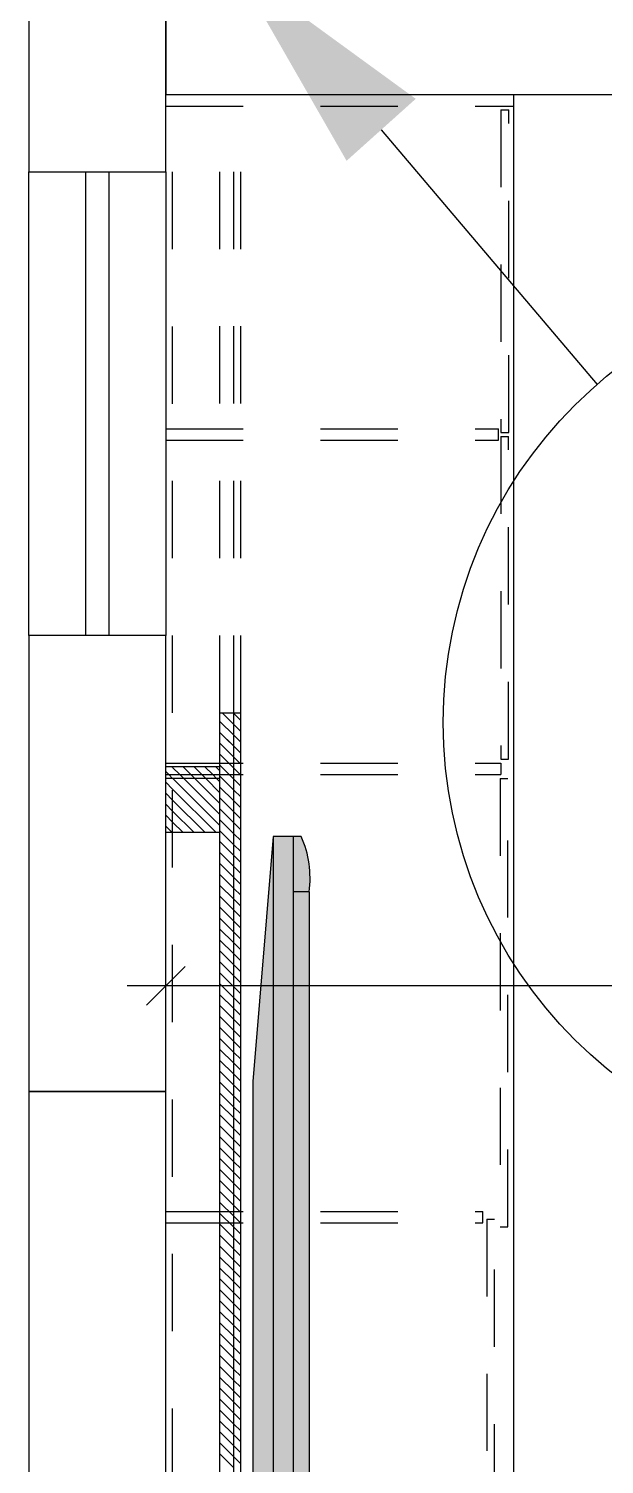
# Model space of a CAD drawing. Header units: millimetres. Extents: x 1573 to 2177, y 1587 to 1932.
# Drawn here: x 1780.804 to 1781.548, y 1895.735 to 1897.592 of the extents above; entities that cross this region are included whole.
import ezdxf

# ---------------------------------------------------------------- set-up
doc = ezdxf.new("R2010")
doc.units = ezdxf.units.MM
doc.header["$LTSCALE"] = 0.03
doc.linetypes.add('HIDDEN', pattern=[9.525, 6.35, -3.175])
doc.linetypes.add('HIDDEN2', pattern=[0.1875, 0.125, -0.0625])
doc.layers.add('-HIDRO', color=8, linetype='Continuous')
doc.layers.add('A-PEN-C', color=4, linetype='Continuous')

# ---------------------------------------------------------------- blocks, each defined once
blk = doc.blocks.new('TICK1')
for p, q in [((0, 1), (0, -1)), ((0.5, 0.5), (-0.5, -0.5)), ((-1, 0), (1, 0))]:
    blk.add_line(p, q)

msp = doc.modelspace()

# ---------------------------------------------------------------- hatches: boundary and pattern name
at = {"layer": '-HIDRO'}
h = msp.add_hatch(color=256, dxfattribs=at)
h.paths.add_polyline_path([(1781.0937, 1895.5839), (1781.0937, 1896.2304), (1781.1199, 1896.5471), (1781.1199, 1895.2672)])
h.paths.add_polyline_path([(1781.146, 1896.4755), (1781.146, 1896.5471), (1781.1563, 1896.5471, -0.139997), (1781.1665, 1896.4755)])
h.paths.add_polyline_path([(1781.146, 1895.3388), (1781.146, 1896.4755), (1781.1665, 1896.4755), (1781.1665, 1895.3388)])
h.paths.add_polyline_path([(1781.1563, 1895.2672), (1781.146, 1895.2672), (1781.146, 1895.3388), (1781.1665, 1895.3388, -0.139997)])
h.paths.add_polyline_path([(1781.1199, 1895.2672), (1781.1199, 1896.5471), (1781.146, 1896.5471), (1781.146, 1895.2672)])

# ---------------------------------------------------------------- linework, layer by layer
for p, q in [((1780.8041, 1897.9072), (1780.8041, 1897.4072)), ((1780.9811, 1897.4072), (1780.9811, 1897.9072)), ((1780.9811, 1897.6572), (1780.9811, 1897.5072)), ((1780.9811, 1897.5072), (1782.6312, 1897.5072)), ((1781.4311, 1894.7071), (1781.4311, 1897.5072)), ((1780.8041, 1896.8072), (1780.8041, 1897.4072)), ((1780.8041, 1897.4072), (1780.9811, 1897.4072)), ((1780.8776, 1897.4072), (1780.8776, 1896.8072)), ((1780.9076, 1897.4072), (1780.9076, 1896.8072)), ((1780.9811, 1897.4072), (1780.9811, 1896.8072)), ((1780.9811, 1896.8072), (1780.8041, 1896.8072)), ((1780.8041, 1896.8072), (1780.8041, 1896.2172)), ((1780.9811, 1896.2172), (1780.9811, 1896.8072)), ((1781.0511, 1896.7072), (1781.0781, 1896.7072)), ((1781.0511, 1894.3071), (1781.0511, 1896.7072)), ((1781.0691, 1896.6922), (1781.0541, 1896.7072)), ((1781.0691, 1896.7063), (1781.0683, 1896.7072)), ((1781.0691, 1894.3071), (1781.0691, 1896.7072)), ((1781.0781, 1896.6973), (1781.0691, 1896.7063)), ((1781.0781, 1894.3071), (1781.0781, 1896.7072)), ((1781.0691, 1896.6781), (1781.0511, 1896.6961)), ((1781.0781, 1896.6832), (1781.0691, 1896.6922)), ((1781.0691, 1896.6639), (1781.0511, 1896.6819)), ((1781.0558, 1896.663), (1781.0511, 1896.6678)), ((1781.0691, 1896.6498), (1781.0511, 1896.6678)), ((1781.0691, 1896.6639), (1781.0589, 1896.6741)), ((1781.0691, 1896.6781), (1781.0691, 1896.6781)), ((1781.0781, 1896.6691), (1781.0691, 1896.6781)), ((1781.0676, 1896.6372), (1781.0511, 1896.6536)), ((1781.0781, 1896.6549), (1781.0691, 1896.6639)), ((1781.0781, 1896.6408), (1781.0691, 1896.6498)), ((1781.0511, 1896.6372), (1780.9811, 1896.6372)), ((1781.0534, 1896.6372), (1781.0511, 1896.6395)), ((1781.0691, 1896.6215), (1781.0534, 1896.6372)), ((1781.0691, 1896.6356), (1781.0676, 1896.6372)), ((1781.0781, 1896.6266), (1781.0691, 1896.6356)), ((1781.0511, 1896.6222), (1780.9811, 1896.6222)), ((1781.0691, 1896.6073), (1781.0511, 1896.6253)), ((1781.0691, 1896.5932), (1781.0511, 1896.6112)), ((1781.0781, 1896.6125), (1781.0691, 1896.6215)), ((1781.0691, 1896.5791), (1781.0511, 1896.5971)), ((1781.0781, 1896.5983), (1781.0691, 1896.6073)), ((1781.0781, 1896.5842), (1781.0691, 1896.5932)), ((1781.0691, 1896.5649), (1781.0511, 1896.5829)), ((1781.0781, 1896.5701), (1781.0691, 1896.5791)), ((1781.0691, 1896.5508), (1781.0511, 1896.5688)), ((1781.0691, 1896.5366), (1781.0511, 1896.5546)), ((1781.0781, 1896.5559), (1781.0691, 1896.5649)), ((1781.0511, 1896.5522), (1780.9811, 1896.5522)), ((1781.0691, 1896.5225), (1781.0511, 1896.5405)), ((1781.0781, 1896.5418), (1781.0691, 1896.5508)), ((1781.0781, 1896.5276), (1781.0691, 1896.5366)), ((1781.1199, 1896.5471), (1781.0937, 1896.2304)), ((1781.146, 1896.5471), (1781.1199, 1896.5471)), ((1781.1199, 1896.5471), (1781.1199, 1895.2672)), ((1781.1563, 1896.5471), (1781.146, 1896.5471)), ((1781.146, 1896.5471), (1781.146, 1895.2672)), ((1781.0691, 1896.5084), (1781.0511, 1896.5264)), ((1781.0781, 1896.5135), (1781.0691, 1896.5225)), ((1781.0691, 1896.4942), (1781.0511, 1896.5122)), ((1781.0781, 1896.4994), (1781.0691, 1896.5084)), ((1781.0691, 1896.4801), (1781.0511, 1896.4981)), ((1781.0691, 1896.4659), (1781.0511, 1896.4839)), ((1781.0781, 1896.4852), (1781.0691, 1896.4942)), ((1781.0781, 1896.4711), (1781.0691, 1896.4801)), ((1781.0691, 1896.4518), (1781.0511, 1896.4698)), ((1781.0781, 1896.4569), (1781.0691, 1896.4659)), ((1781.1665, 1896.4755), (1781.146, 1896.4755)), ((1781.1665, 1896.4755), (1781.1665, 1895.3388)), ((1781.0691, 1896.4376), (1781.0511, 1896.4556)), ((1781.0781, 1896.4428), (1781.0691, 1896.4518)), ((1781.0691, 1896.4235), (1781.0511, 1896.4415)), ((1781.0691, 1896.4094), (1781.0511, 1896.4274)), ((1781.0781, 1896.4286), (1781.0691, 1896.4376)), ((1781.0691, 1896.3952), (1781.0511, 1896.4132)), ((1781.0781, 1896.4145), (1781.0691, 1896.4235)), ((1781.0781, 1896.4004), (1781.0691, 1896.4094)), ((1781.0691, 1896.3811), (1781.0511, 1896.3991)), ((1781.0781, 1896.3862), (1781.0691, 1896.3952)), ((1781.0691, 1896.3669), (1781.0511, 1896.3849)), ((1781.0691, 1896.3528), (1781.0511, 1896.3708)), ((1781.0781, 1896.3721), (1781.0691, 1896.3811)), ((1781.0691, 1896.3386), (1781.0511, 1896.3566)), ((1781.0781, 1896.3579), (1781.0691, 1896.3669)), ((1781.0781, 1896.3438), (1781.0691, 1896.3528)), ((1781.0691, 1896.3245), (1781.0511, 1896.3425)), ((1781.0781, 1896.3296), (1781.0691, 1896.3386)), ((1781.0691, 1896.3104), (1781.0511, 1896.3284)), ((1781.0691, 1896.2962), (1781.0511, 1896.3142)), ((1781.0781, 1896.3155), (1781.0691, 1896.3245)), ((1781.0691, 1896.2821), (1781.0511, 1896.3001)), ((1781.0781, 1896.3014), (1781.0691, 1896.3104)), ((1781.0781, 1896.2872), (1781.0691, 1896.2962)), ((1781.0691, 1896.2679), (1781.0511, 1896.2859)), ((1781.0781, 1896.2731), (1781.0691, 1896.2821)), ((1781.0691, 1896.2538), (1781.0511, 1896.2718)), ((1781.0691, 1896.2396), (1781.0511, 1896.2576)), ((1781.0781, 1896.2589), (1781.0691, 1896.2679)), ((1781.0691, 1896.2255), (1781.0511, 1896.2435)), ((1781.0781, 1896.2448), (1781.0691, 1896.2538)), ((1781.0781, 1896.2306), (1781.0691, 1896.2396)), ((1781.0691, 1896.2114), (1781.0511, 1896.2294)), ((1781.0781, 1896.2165), (1781.0691, 1896.2255)), ((1781.0937, 1896.2304), (1781.0937, 1895.5839)), ((1780.9811, 1896.2172), (1780.8041, 1896.2172)), ((1780.8041, 1896.2172), (1780.8041, 1895.2301)), ((1780.8041, 1896.2172), (1780.9811, 1896.2172)), ((1780.9811, 1895.2301), (1780.9811, 1896.2172)), ((1781.0691, 1896.1972), (1781.0511, 1896.2152)), ((1781.0781, 1896.2024), (1781.0691, 1896.2114)), ((1781.0691, 1896.1831), (1781.0511, 1896.2011)), ((1781.0691, 1896.1689), (1781.0511, 1896.1869)), ((1781.0781, 1896.1882), (1781.0691, 1896.1972)), ((1781.0781, 1896.1741), (1781.0691, 1896.1831)), ((1781.0691, 1896.1548), (1781.0511, 1896.1728)), ((1781.0781, 1896.1599), (1781.0691, 1896.1689)), ((1781.0691, 1896.1406), (1781.0511, 1896.1586)), ((1781.0781, 1896.1458), (1781.0691, 1896.1548)), ((1781.0691, 1896.1265), (1781.0511, 1896.1445)), ((1781.0691, 1896.1124), (1781.0511, 1896.1304)), ((1781.0781, 1896.1316), (1781.0691, 1896.1406)), ((1781.0691, 1896.0982), (1781.0511, 1896.1162)), ((1781.0781, 1896.1175), (1781.0691, 1896.1265)), ((1781.0781, 1896.1034), (1781.0691, 1896.1124)), ((1781.0691, 1896.0841), (1781.0511, 1896.1021)), ((1781.0781, 1896.0892), (1781.0691, 1896.0982)), ((1781.0691, 1896.0699), (1781.0511, 1896.0879)), ((1781.0691, 1896.0558), (1781.0511, 1896.0738)), ((1781.0781, 1896.0751), (1781.0691, 1896.0841)), ((1781.0691, 1896.0416), (1781.0511, 1896.0596)), ((1781.0781, 1896.0609), (1781.0691, 1896.0699)), ((1781.0781, 1896.0468), (1781.0691, 1896.0558)), ((1781.0595, 1896.0372), (1781.0511, 1896.0455)), ((1781.0691, 1896.0275), (1781.0595, 1896.0372)), ((1781.0781, 1896.0326), (1781.0691, 1896.0416)), ((1781.0691, 1896.0134), (1781.0511, 1896.0314)), ((1781.0691, 1895.9992), (1781.0511, 1896.0172)), ((1781.0781, 1896.0185), (1781.0691, 1896.0275)), ((1781.0691, 1895.9851), (1781.0511, 1896.0031)), ((1781.0781, 1896.0044), (1781.0691, 1896.0134)), ((1781.0781, 1895.9902), (1781.0691, 1895.9992)), ((1781.0691, 1895.9709), (1781.0511, 1895.9889)), ((1781.0781, 1895.9761), (1781.0691, 1895.9851)), ((1781.0691, 1895.9568), (1781.0511, 1895.9748)), ((1781.0691, 1895.9426), (1781.0511, 1895.9606)), ((1781.0781, 1895.9619), (1781.0691, 1895.9709)), ((1781.0691, 1895.9285), (1781.0511, 1895.9465)), ((1781.0781, 1895.9478), (1781.0691, 1895.9568)), ((1781.0781, 1895.9336), (1781.0691, 1895.9426)), ((1781.0691, 1895.9144), (1781.0511, 1895.9324)), ((1781.0781, 1895.9195), (1781.0691, 1895.9285)), ((1781.0691, 1895.9002), (1781.0511, 1895.9182)), ((1781.0691, 1895.8861), (1781.0511, 1895.9041)), ((1781.0781, 1895.9054), (1781.0691, 1895.9144)), ((1781.0691, 1895.8719), (1781.0511, 1895.8899)), ((1781.0781, 1895.8912), (1781.0691, 1895.9002)), ((1781.0781, 1895.8771), (1781.0691, 1895.8861)), ((1781.0691, 1895.8578), (1781.0511, 1895.8758)), ((1781.0781, 1895.8629), (1781.0691, 1895.8719)), ((1781.0691, 1895.8436), (1781.0511, 1895.8616)), ((1781.0781, 1895.8488), (1781.0691, 1895.8578)), ((1781.0691, 1895.8295), (1781.0511, 1895.8475)), ((1781.0691, 1895.8154), (1781.0511, 1895.8334)), ((1781.0781, 1895.8346), (1781.0691, 1895.8436)), ((1781.0691, 1895.8012), (1781.0511, 1895.8192)), ((1781.0781, 1895.8205), (1781.0691, 1895.8295)), ((1781.0781, 1895.8064), (1781.0691, 1895.8154)), ((1781.0691, 1895.7871), (1781.0511, 1895.8051)), ((1781.0781, 1895.7922), (1781.0691, 1895.8012)), ((1781.0691, 1895.7729), (1781.0511, 1895.7909)), ((1781.0691, 1895.7588), (1781.0511, 1895.7768)), ((1781.0781, 1895.7781), (1781.0691, 1895.7871)), ((1781.0691, 1895.7446), (1781.0511, 1895.7626)), ((1781.0781, 1895.7639), (1781.0691, 1895.7729)), ((1781.0781, 1895.7498), (1781.0691, 1895.7588)), ((1781.0691, 1895.7305), (1781.0511, 1895.7485)), ((1781.0781, 1895.7356), (1781.0691, 1895.7446))]:
    msp.add_line(p, q, dxfattribs=at)
at = {"layer": '-HIDRO', "linetype": 'HIDDEN2', "ltscale": 10}
for p, q in [((1781.0511, 1896.7072), (1781.0511, 1897.5072)), ((1781.0691, 1896.7072), (1781.0691, 1897.5072)), ((1781.0781, 1896.7072), (1781.0781, 1897.5072)), ((1780.9811, 1897.4922), (1781.4311, 1897.4922)), ((1780.9901, 1894.7071), (1780.9901, 1897.4922)), ((1781.4144, 1897.4872), (1781.4144, 1897.0697)), ((1781.4244, 1897.0697), (1781.4244, 1897.4872)), ((1780.9811, 1897.0747), (1781.4111, 1897.0747)), ((1781.4111, 1897.0597), (1781.4111, 1897.0747)), ((1780.9811, 1897.0597), (1781.4111, 1897.0597)), ((1781.4143, 1897.0647), (1781.4143, 1896.6472)), ((1781.4143, 1897.0647), (1781.4243, 1897.0647)), ((1781.4144, 1897.0697), (1781.4244, 1897.0697)), ((1781.4144, 1897.0697), (1781.4244, 1897.0697)), ((1781.4243, 1896.6472), (1781.4243, 1897.0647)), ((1781.4143, 1896.6472), (1781.4243, 1896.6472)), ((1780.9811, 1896.6422), (1781.4143, 1896.6422)), ((1780.9811, 1896.6422), (1781.4143, 1896.6422)), ((1781.4143, 1896.6422), (1781.4143, 1896.6362)), ((1781.4143, 1896.6422), (1781.4143, 1896.6272)), ((1780.9811, 1896.6272), (1781.4143, 1896.6272)), ((1781.4132, 1896.6222), (1781.4232, 1896.6222)), ((1781.4132, 1896.6222), (1781.4132, 1896.0422)), ((1781.4232, 1896.0422), (1781.4232, 1896.6222)), ((1780.9811, 1896.0622), (1781.3911, 1896.0622)), ((1781.3911, 1896.0472), (1781.3911, 1896.0622)), ((1780.9811, 1896.0472), (1781.3911, 1896.0472)), ((1781.3961, 1896.0522), (1781.3961, 1895.4871)), ((1781.3961, 1896.0522), (1781.4061, 1896.0522)), ((1781.4061, 1895.4871), (1781.4061, 1896.0522)), ((1781.4132, 1896.0422), (1781.4232, 1896.0422))]:
    msp.add_line(p, q, dxfattribs=at)
at = {"layer": '-HIDRO', "linetype": 'HIDDEN', "ltscale": 5}
msp.add_line((1781.4144, 1897.4872), (1781.4244, 1897.4872), dxfattribs=at)
at = {"layer": '-HIDRO', "ltscale": 0.02}
for p, q in [((1780.9853, 1896.6272), (1780.9811, 1896.6314)), ((1780.9901, 1896.6366), (1780.9895, 1896.6372)), ((1780.9995, 1896.6272), (1780.9901, 1896.6366)), ((1781.0136, 1896.6272), (1781.0036, 1896.6372)), ((1781.0278, 1896.6272), (1781.0178, 1896.6372)), ((1781.0419, 1896.6272), (1781.0319, 1896.6372)), ((1781.0511, 1896.6321), (1781.0461, 1896.6372)), ((1780.9901, 1896.6083), (1780.9811, 1896.6173)), ((1780.9901, 1896.6224), (1780.9853, 1896.6272)), ((1780.9903, 1896.6222), (1780.9901, 1896.6224)), ((1781.0511, 1896.5614), (1780.9903, 1896.6222)), ((1781.0045, 1896.6222), (1780.9995, 1896.6272)), ((1781.0511, 1896.5756), (1781.0045, 1896.6222)), ((1781.0186, 1896.6222), (1781.0136, 1896.6272)), ((1781.0511, 1896.5897), (1781.0186, 1896.6222)), ((1781.0328, 1896.6222), (1781.0278, 1896.6272)), ((1781.0511, 1896.6038), (1781.0328, 1896.6222)), ((1781.0469, 1896.6222), (1781.0419, 1896.6272)), ((1781.0511, 1896.618), (1781.0469, 1896.6222)), ((1780.9901, 1896.5941), (1780.9811, 1896.6031)), ((1781.0462, 1896.5522), (1780.9901, 1896.6083)), ((1781.0321, 1896.5522), (1780.9901, 1896.5941)), ((1780.9901, 1896.58), (1780.9811, 1896.589)), ((1780.9901, 1896.5658), (1780.9811, 1896.5748)), ((1781.0179, 1896.5522), (1780.9901, 1896.58)), ((1780.9896, 1896.5522), (1780.9811, 1896.5607)), ((1781.0038, 1896.5522), (1780.9901, 1896.5658))]:
    msp.add_line(p, q, dxfattribs=at)
at = {"layer": '-HIDRO', "linetype": 'HIDDEN', "ltscale": 100}
msp.add_line((1780.9811, 1896.2192), (1780.9811, 1896.3599), dxfattribs=at)
at = {"layer": '-HIDRO', "ltscale": 100}
msp.add_line((1782.7012, 1896.3539), (1781.0311, 1896.3539), dxfattribs=at)
at = {"layer": '-HIDRO'}
msp.add_arc((1781.0361, 1896.4934), 0.1316, 352.1878, 24.0655, dxfattribs=at)
at = {"layer": 'A-PEN-C'}
msp.add_line((1781.2596, 1897.4614), (1781.5388, 1897.1321), dxfattribs=at)
msp.add_circle((1781.9202, 1896.6947), 0.5804, dxfattribs=at)
msp.add_solid([(1781.0716, 1897.6711), (1781.3043, 1897.5015), (1781.2149, 1897.4213)], dxfattribs=at)

# ---------------------------------------------------------------- block references
at = {"layer": '-HIDRO', "ltscale": 100, "xscale": 0.05000171432648642, "yscale": 0.05000171432648642, "zscale": 0.05000171432648642, "rotation": 180}
msp.add_blockref('TICK1', (1780.9811, 1896.3539), dxfattribs=at)

doc.saveas('drawing.dxf')
